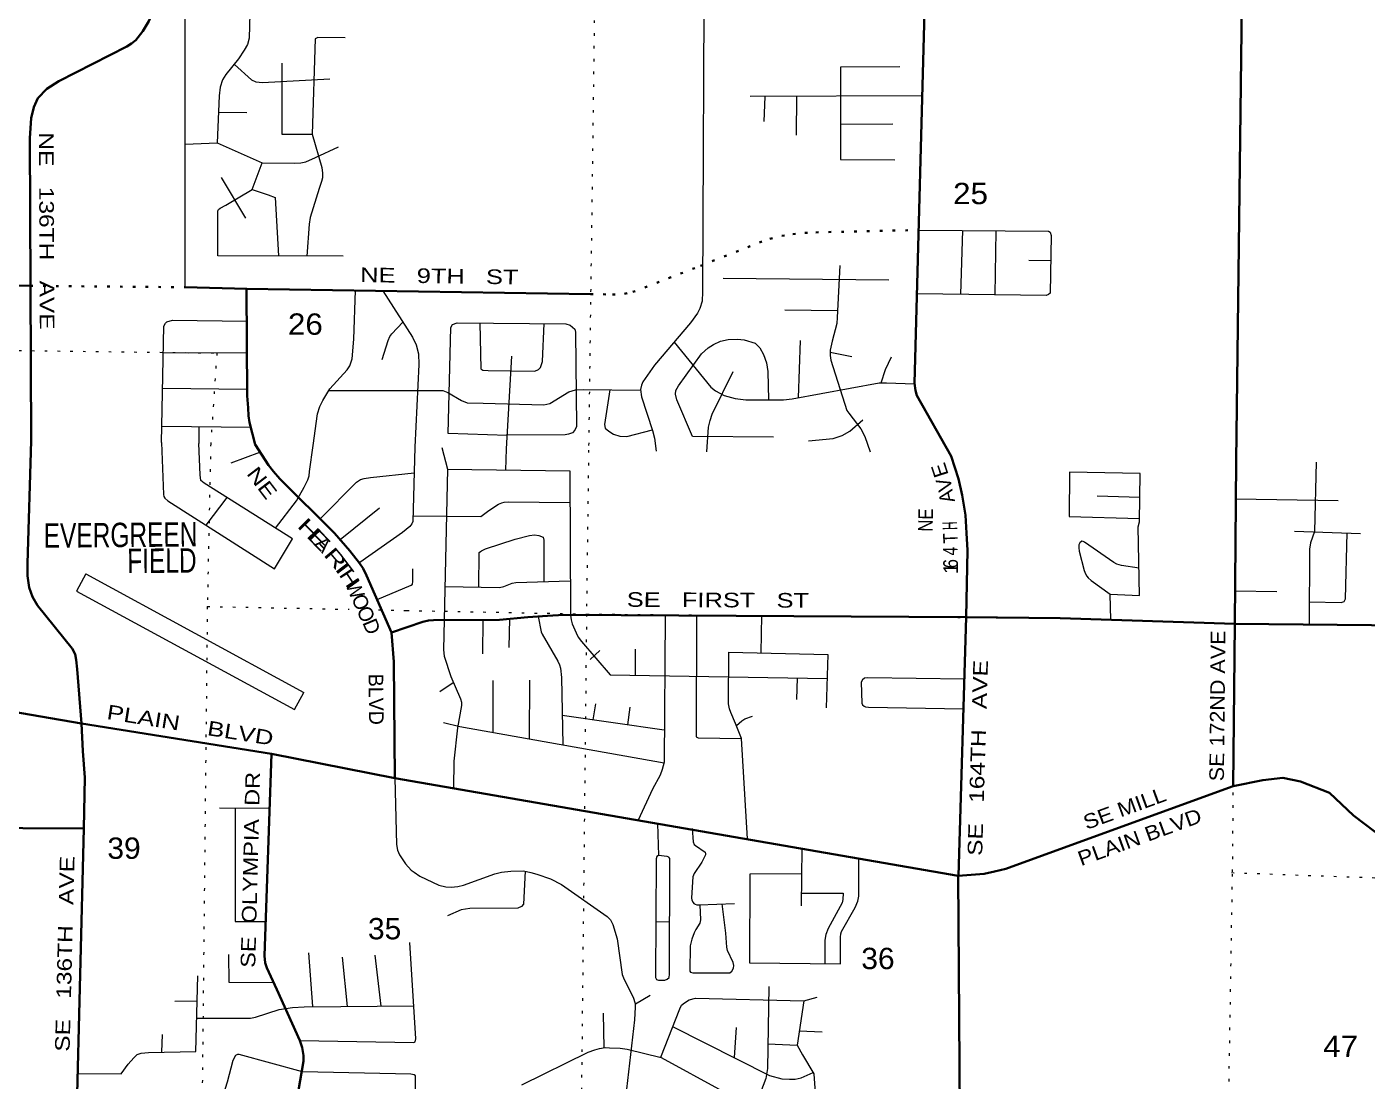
# Model space of a CAD drawing. Header units: feet. Extents: x -481249 to -254670, y -730376 to -544252.
# Drawn here: x -392754 to -381759, y -688097 to -679451 of the extents above; entities that cross this region are included whole.
import ezdxf
from ezdxf.enums import TextEntityAlignment as Align

# ---------------------------------------------------------------- set-up
doc = ezdxf.new("R2010")
doc.units = ezdxf.units.FT
doc.header["$LTSCALE"] = 70
doc.linetypes.add('DOTTED', pattern=[1.5, 0.3, -1.2])
for name, color, linetype, lineweight in [('26', 7, 'Continuous', 40), ('27', 7, 'Continuous', 13), ('29', 7, 'Continuous', 25), ('36', 7, 'Continuous', 13), ('53', 7, 'DOTTED', 40), ('6', 7, 'DOTTED', 25), ('7', 7, 'DOTTED', 13)]:
    doc.layers.add(name, color=color, linetype=linetype, lineweight=lineweight)

msp = doc.modelspace()

# ---------------------------------------------------------------- linework, layer by layer
at = {"layer": '26'}
for p, q in [((-393094.61, -681571.92), (-392724.14, -681575.11)), ((-391458, -681586), (-390949, -681598)), ((-390951, -681600), (-388130, -681642)), ((-385111.48, -686411.77), (-385047.7, -684291.49)), ((-384277.56, -684300.99), (-385047.7, -684291.49))]:
    msp.add_line(p, q, dxfattribs=at)
for points in [[(-384102.51, -673697.34), (-382655.74, -673723.62), (-382785.27, -679040.74), (-382833.6, -683009.22)], [(-391684, -678926), (-391715, -679277), (-391729, -679346), (-391752, -679404), (-391802, -679487), (-391860, -679559), (-391894, -679588), (-391933, -679611), (-392492, -679897), (-392589, -679958), (-392663, -680036), (-392697, -680109), (-392717, -680201), (-392730, -680364), (-392724.14, -681575.11), (-392718, -682844.55)], [(-385381, -679018), (-385471, -682372), (-385464, -682434), (-385452, -682475), (-385171.5, -682970.65)], [(-390951, -681600), (-390945, -682477), (-390938, -682576), (-390935, -682640), (-390926, -682696), (-390881.79, -682875.46)], [(-392718, -682844.55), (-392748.93, -683852.25), (-392747.75, -683951.94), (-392734.08, -684047.24), (-392706.73, -684124.35), (-392665.69, -684195.9), (-392382.01, -684547.75), (-392357.74, -684594.7), (-392348.01, -684642.76), (-392340.92, -684716.84), (-392305.37, -685163.15)], [(-390881.79, -682875.46), (-390771.3, -683046.5), (-390729.1, -683098.11), (-390677.73, -683158.36), (-390229.93, -683602.48), (-390104.27, -683746.69), (-390024.56, -683847.56), (-389994.08, -683892.13), (-389966.13, -683950.91), (-389761.86, -684416.77)], [(-385047.7, -684291.49), (-385038.91, -683743.18), (-385047.11, -683603.6), (-385054.15, -683455.82), (-385079.94, -683291.62), (-385110.42, -683157.92), (-385171.5, -682970.65)], [(-384309.01, -686206.35), (-382857.11, -685676.36), (-382843.41, -684346.74), (-382833.6, -683009.22)], [(-398051.1, -684174.79), (-397548.33, -684262.59), (-392305.37, -685163.15)], [(-385047.7, -684291.49), (-388347.64, -684273.89), (-388483.62, -684280.93), (-388644.52, -684291.14), (-388876, -684312.99), (-389416.74, -684316.11), (-389458.95, -684318.46), (-389505.59, -684331.16), (-389761.86, -684416.77)], [(-384277.56, -684300.99), (-382843.41, -684346.74), (-377803.48, -684396.43), (-375147.7, -684432.65)], [(-389761.86, -684416.77), (-389744.27, -684656.92), (-389734.13, -685610.96)], [(-392305.37, -685163.15), (-392293.67, -685391.24), (-392277.83, -685607.37), (-392286.22, -686025.27), (-392347.44, -688418.56)], [(-392305.37, -685163.15), (-390745.54, -685413.59), (-389734.13, -685610.96), (-385113.49, -686411.75)], [(-390745.54, -685413.59), (-390804.71, -687070.01), (-390798.85, -687125.13), (-390783.98, -687167.13), (-390703.38, -687343.87), (-390513.98, -687764.34), (-390494.06, -687819.46), (-390483.83, -687885.87), (-390484.68, -687932.05), (-390537.9, -688249.34), (-390549.15, -688289.78), (-390567.91, -688329.66), (-390642.93, -688463.36), (-390671.07, -688496.2), (-390705.68, -688525.77), (-390861.42, -688612.32), (-390920.76, -688652.2), (-391019.23, -688724.91), (-391090.55, -688794.19), (-391149.55, -688859.64), (-391247.46, -688992.72)], [(-382857.11, -685676.36), (-382615.89, -685629.14), (-382450.28, -685608.43), (-382305.38, -685639.5), (-382067.32, -685732.69), (-381870.67, -685919.09), (-381611.91, -686115.84), (-381322.11, -686229.74), (-380918.45, -686343.65), (-380494.09, -686385.07), (-380069.73, -686385.07), (-379697.12, -686188.32), (-379314.17, -685981.22), (-378972.61, -685846.6), (-378600, -685794.83), (-378196.34, -685784.47), (-377823.94, -685784.47)], [(-392286.22, -686025.27), (-397284.94, -685996.93), (-397681.02, -685991.26), (-397904.41, -686009.18)], [(-385113.49, -686411.75), (-384899.99, -686395.59), (-384815.54, -686378.51), (-384724.15, -686355.71), (-384309.01, -686206.35)], [(-385113.49, -686411.75), (-385101.57, -688349.74), (-385067.45, -690471.93), (-385087.9, -693260.7)]]:
    msp.add_lwpolyline(points, dxfattribs=at)
at = {"layer": '29'}
for p, q in [((-391457.97, -678929.3), (-391458, -681586)), ((-385407.81, -680017.05), (-386821, -680022)), ((-386700.55, -680021.58), (-386707, -680228)), ((-386439.01, -680020.66), (-386443, -680338)), ((-390950.34, -680156.95), (-391182.31, -680153.73)), ((-385649.38, -680249.93), (-386078.48, -680250.97)), ((-390904, -680785), (-390823, -680567)), ((-391159, -680687), (-390960, -681021)), ((-385079.58, -681120.57), (-385093.64, -681643.75)), ((-384804.58, -681123.07), (-384814.3, -681647.43)), ((-384534.86, -681364.95), (-384355.05, -681367.98)), ((-387041, -681512), (-385683.15, -681526.64)), ((-386104.22, -681780.04), (-386536, -681775)), ((-386411, -682023), (-386426.13, -682492.85)), ((-386163.21, -682117.59), (-385986, -682155)), ((-391637.88, -682121.58), (-390947.42, -682124)), ((-388818.72, -682910.01), (-388776, -682152)), ((-391639.9, -682413.74), (-390945.37, -682423.35)), ((-391645.58, -682725.87), (-390916.47, -682734.68)), ((-391344.01, -682729.51), (-391342.74, -682867.72)), ((-391076.52, -683026.67), (-390841.65, -682937.6)), ((-388825.59, -683085.48), (-388818.72, -682910.01)), ((-391113.82, -683310.03), (-391284.17, -683537.88)), ((-383623.5, -683311.06), (-383973.04, -683298.89)), ((-382835.88, -683320.71), (-381997.94, -683334.07)), ((-390184.41, -683654.72), (-389861.77, -683393.91)), ((-382355.89, -683587.61), (-381814.47, -683604.71)), ((-382500.11, -684084.79), (-382841.44, -684077.84)), ((-383860.79, -684314.29), (-383867.28, -684104.43)), ((-389012.74, -684313.78), (-389015.65, -684591.68)), ((-388795.16, -684305.36), (-388799.97, -684541.68)), ((-386731.4, -684584.65), (-386725.41, -684279.05)), ((-388131.38, -684639.88), (-388052.16, -684564.62)), ((-387762.83, -684555.28), (-387763.19, -684766.91)), ((-389366.78, -684902.41), (-389255.58, -684826.38)), ((-388931.47, -684810.45), (-388931.56, -685236.23)), ((-388629.83, -684809.25), (-388632.68, -685289.47)), ((-386437.63, -684967.56), (-386430.94, -684789.82)), ((-388108.11, -685132.49), (-388084.89, -685002.29)), ((-387824.06, -685173.43), (-387805.68, -685030.87)), ((-388363.37, -685095.7), (-387525, -685216.53)), ((-390761.51, -685860.67), (-391172.46, -685857.61)), ((-387580.55, -685984.19), (-387573.07, -686246.96)), ((-386397.66, -686189.19), (-386401, -686657.8)), ((-387593.99, -686788.89), (-387479.83, -686787.99)), ((-390407.26, -687485.41), (-390441.19, -687044.22)), ((-389847.52, -687481.15), (-389895.27, -687063.55)), ((-390124.19, -687483.26), (-390163.4, -687080.47)), ((-387762.22, -687462.83), (-387641.34, -687392.25)), ((-391540.91, -687440.09), (-391355.42, -687438.62)), ((-388024.94, -687538.69), (-388021.89, -687824.7)), ((-391645.86, -687859.9), (-391640.3, -687715.16)), ((-386936.28, -687656.77), (-386951.93, -687903.57)), ((-386417.03, -687684.46), (-386230.85, -687693.31)), ((-386675.05, -687790.03), (-386435.08, -687801.41))]:
    msp.add_line(p, q, dxfattribs=at)
for points in [[(-387196.71, -678706.82), (-387211, -681625), (-387214.98, -681700.42), (-387232, -681761), (-387253.57, -681799.37), (-387310, -681878), (-387605.78, -682226.56), (-387700, -682362), (-387711.92, -682388.27), (-387719.16, -682424.47), (-387712, -682484), (-387621, -682761), (-387605.77, -682825.1), (-387591.74, -682930.48)], [(-390913.09, -678937.25), (-390930, -679545), (-390943.1, -679594.6), (-390969.64, -679642.87), (-391018, -679714), (-391121.62, -679840.78), (-391149, -679886), (-391167.46, -679944.56), (-391177, -680017), (-391192, -680403)], [(-390143, -679540), (-390366.54, -679539.09), (-390389, -679550), (-390414, -680330), (-390332.76, -680603.46), (-390328, -680651), (-390327.94, -680687.94), (-390335.17, -680718.1), (-390354.47, -680777.24), (-390430, -681014), (-390438.9, -681068.06), (-390457.58, -681330.13)], [(-391050, -679761), (-390911.74, -679886.64), (-390876, -679903), (-390820.07, -679908.36), (-390269, -679878)], [(-390661, -679749), (-390660.85, -680330.73), (-390414, -680330)], [(-385593, -679778), (-386078, -679781), (-386078.78, -680539.55), (-385634.91, -680541.96)], [(-391454, -680413), (-391192, -680403), (-390823, -680567), (-390561, -680569), (-390506.45, -680567.26), (-390465.44, -680557.6), (-390386, -680521), (-390198, -680435)], [(-390159, -681331), (-391187, -681328), (-391188, -680960), (-391180.72, -680949.8), (-391167.45, -680938.94), (-391122, -680912), (-390904, -680785)], [(-390904, -680785), (-390773, -680829), (-390717, -680851), (-390688, -681328)], [(-385437.33, -681117.31), (-384373, -681127), (-384358.76, -681135.67), (-384352, -681163), (-384359, -681634), (-384373.24, -681644.92), (-384392, -681653), (-385451.33, -681639.04)], [(-386085, -681407), (-386107, -681834), (-386110.14, -681883.84), (-386147, -682029), (-386163.21, -682103.47), (-386163.21, -682146.91), (-386158, -682185), (-386028.12, -682595.82), (-386012, -682620), (-385912.33, -682747.87), (-385881, -682809), (-385835, -682936)], [(-390403.62, -682883.49), (-390370, -682624), (-390351.04, -682564.43), (-390326.92, -682513.74), (-390267, -682419), (-390126.7, -682262.74), (-390104, -682230), (-390085.69, -682173.44), (-390070, -682013), (-390057.2, -681613.31)], [(-389832.62, -681616.65), (-389591.16, -681994.84), (-389560, -682059), (-389540.5, -682132.41), (-389538, -682220), (-389571.77, -682897.42)], [(-391648, -682859), (-391630.64, -681904.36), (-391616.17, -681880.23), (-391604.1, -681870.57), (-391559, -681855), (-390949.19, -681863.91)], [(-389840, -682180), (-389791, -682022), (-389776.91, -681990.02), (-389759, -681967), (-389669.69, -681871.84)], [(-388812.58, -682801.08), (-389298, -682786), (-389276, -681916), (-389260.67, -681891.06), (-389225, -681879), (-388331.91, -681886.23), (-388298.14, -681895.89), (-388276.42, -681912.78), (-388259.54, -681929.68), (-388252.3, -681953.81), (-388245, -682727), (-388257.13, -682757.5), (-388278.84, -682779.23), (-388310.2, -682791.29), (-388338, -682797), (-388822, -682799)], [(-389038.8, -681880.51), (-389029, -682254), (-389012.19, -682265.15), (-388969, -682268), (-388587.62, -682274.81), (-388556, -682261), (-388539.37, -682243.43), (-388524.9, -682195.16), (-388510.68, -681884.78)], [(-387444.64, -682036.67), (-387142.62, -682405.15), (-387105, -682437), (-387034.07, -682475.15), (-386944, -682499), (-386855.55, -682508.93), (-386547, -682509), (-386474.4, -682501.69), (-385762.76, -682371.37), (-385703, -682370), (-385471.15, -682377.62)], [(-386628, -682815), (-387292, -682810), (-387422.45, -682508.93), (-387434, -682463), (-387429.69, -682431.7), (-387409, -682394), (-387220, -682131), (-387164.33, -682084.16), (-387120.91, -682055.2), (-387063.02, -682028.65), (-387000, -682014), (-386925.51, -682011.76), (-386870.03, -682016.58), (-386778, -682045), (-386742.17, -682081.75), (-386710.81, -682137.26), (-386686.69, -682204.84), (-386675, -682277), (-386669.34, -682508.97)], [(-385745.26, -682370.97), (-385710, -682260), (-385660, -682157)], [(-387175, -682936), (-387161, -682734), (-387147.45, -682680.29), (-387131, -682627), (-386961, -682276)], [(-390276.49, -682434), (-389341, -682434), (-389299.27, -682448.58), (-389189, -682515), (-389142.46, -682533.05), (-389010, -682537), (-388512.83, -682549.94), (-388463, -682540), (-388309, -682443), (-388252.3, -682426.86), (-388191, -682425), (-387718.59, -682429.22)], [(-387972.12, -682426.96), (-388015.89, -682711.65), (-388010, -682741), (-387979.71, -682767.16), (-387942, -682791), (-387888.04, -682808.19), (-387831, -682809), (-387622.42, -682755.04)], [(-386341, -682846), (-386139, -682827), (-386064.31, -682800.97), (-386004, -682767), (-385895, -682674)], [(-391648, -682859), (-391633.01, -683285.97), (-391631.19, -683303.5), (-391622.47, -683315.59), (-391597.38, -683338.54), (-390721.64, -683895.91), (-390574.28, -683649.29), (-391299.07, -683193.54), (-391327.36, -683170.34), (-391332.92, -683124.29), (-391342.74, -682867.72)], [(-390714.06, -683561.4), (-390540.85, -683337.62), (-390477.35, -683226.21), (-390449.45, -683165.15), (-390438.58, -683133.73), (-390433.77, -683096.63), (-390403.62, -682883.49)], [(-389571.77, -682897.42), (-389587.48, -683508.45), (-389594.38, -683527.63), (-389611.29, -683546.96), (-389670.86, -683597.67), (-390021.32, -683844.4)], [(-389349.07, -682901.15), (-389303.48, -683079.11), (-389336.5, -684560.09), (-389329.57, -684612.77), (-389276.99, -684777.25), (-389196.48, -684961.98), (-389187.35, -684988.43), (-389187.95, -685015.62), (-389221.08, -685199.74), (-389252.07, -685471.44), (-389254.41, -685694.1)], [(-390347.7, -683485.68), (-390050.61, -683184.17), (-390015.27, -683163.33), (-389986.89, -683154.27), (-389933.57, -683145.26), (-389577.16, -683107.18)], [(-389303.46, -683079.17), (-388300.2, -683092.41), (-388294.46, -684274.39), (-388288.21, -684314.83), (-388279.75, -684345.03), (-388247.15, -684421.16), (-388229.99, -684454.97), (-388203.67, -684490.03), (-387967.78, -684763.39), (-386188.96, -684793.98)], [(-383867.28, -684104.43), (-383626.17, -684113.02), (-383637.45, -683551.26), (-383626.71, -683509.36), (-383620.29, -683112.85), (-384201.26, -683103.44), (-384203.61, -683465.85), (-383626.29, -683483.44)], [(-382177.64, -683019.99), (-382189.92, -683590.5), (-382223.74, -683682.37), (-382232.47, -683734.06), (-382233.74, -684352.75)], [(-389586.98, -683460.45), (-389030.02, -683465.62), (-388963.15, -683416.24), (-388884.19, -683364.98), (-388857.65, -683353.61), (-388838.32, -683348.78), (-388801.54, -683345.74), (-388298.94, -683352.42)], [(-389046.14, -684045.16), (-389043.17, -683761.48), (-389033.37, -683752.96), (-389023.71, -683746.92), (-388992.59, -683731.95), (-388748.44, -683652.22), (-388631.49, -683621.3), (-388590.14, -683616.43), (-388555.11, -683621.26), (-388517.01, -683634.36), (-388514.05, -683659.93), (-388511.57, -684000.06)], [(-382233.36, -684166.98), (-381973.24, -684171.86), (-381947.37, -684162.45), (-381937.96, -684141.27), (-381922.19, -683601.31)], [(-383630.66, -683889.57), (-383775.53, -683867.1), (-383812.89, -683856.86), (-383837.86, -683843.56), (-384077.73, -683675.87), (-384089.53, -683670.59), (-384098.94, -683669.41), (-384115.83, -683681.22), (-384123.64, -683697.65), (-384123.64, -683722.36), (-384121.04, -683749.27), (-384081.85, -683908.29), (-384069.54, -683936.52), (-384058.95, -683956.52), (-384048.37, -683969.47), (-384022.5, -683991.82), (-383867.28, -684104.43)], [(-389880.46, -684146.3), (-389600.98, -684030.29), (-389591.35, -684019.98), (-389586.59, -684000.42), (-389587.49, -683894.42)], [(-389324.92, -684040.82), (-388877.58, -684047.79), (-388840.14, -684039.33), (-388772.5, -684011.54), (-388742.09, -684006.25), (-388295.82, -683994.26)], [(-388559.56, -684285.75), (-388533.97, -684413.3), (-388525.34, -684432.24), (-388396.95, -684653.41), (-388384.22, -684681.55), (-388376.97, -684710.54), (-388368.19, -684787.67), (-388357.78, -685338.43)], [(-387518.42, -684278.31), (-387526.86, -685481.43), (-387541.83, -685540.04), (-387558.13, -685587.13), (-387621.67, -685702.54), (-387738.88, -685956.75)], [(-387261.5, -684279.68), (-387263.26, -685271.89), (-387247.25, -685280.04), (-386890.26, -685285.69)], [(-386841.69, -686109.74), (-386890.26, -685285.69), (-386940.4, -685164.89), (-386980.23, -685072.43), (-386990.5, -685044.03), (-386997.02, -685002.37), (-386995.93, -684578.24), (-386182.41, -684597.95), (-386197.04, -685035.79)], [(-385062.96, -684798.88), (-385854.63, -684788.47), (-385882.82, -684792.72), (-385899.31, -684805.39), (-385909.29, -684824.47), (-385905.05, -684996.5), (-385898.1, -685010.8), (-385886.03, -685020.47), (-385873.95, -685026.51), (-385849.09, -685029.01), (-385070.31, -685043.24)], [(-389335.23, -685154.68), (-389202.86, -685187.91), (-387526.9, -685486.42)], [(-386933.64, -685181.18), (-386889.05, -685143.11), (-386863.58, -685125.6), (-386800.99, -685102.18)], [(-389734.13, -685610.96), (-389721.74, -686157.04), (-389712.32, -686201.39), (-389695.41, -686240.05), (-389647.1, -686314.97), (-389601.2, -686365.72), (-389577.04, -686382.64), (-389529.38, -686414.81), (-389374.14, -686488.97), (-389316.16, -686503.48), (-389272.93, -686505.18), (-389217.13, -686501.06), (-389171.23, -686488.97), (-388913.86, -686396.52), (-388859.62, -686382.64), (-388782.32, -686375.39), (-388680.36, -686372.68), (-388620.48, -686385.06), (-388569.75, -686399.56), (-388457.84, -686438.74), (-388366.85, -686484.14), (-387992.51, -686745.04), (-387967.07, -686772.94), (-387947.75, -686811.61), (-387909.98, -686929.79), (-387869.25, -687221.25), (-387853.16, -687264.3), (-387780.24, -687406.96), (-387762.97, -687460.51), (-387762.97, -687489.51), (-387768.11, -687593.06), (-387909.44, -688801.68)], [(-391043.76, -685858.57), (-391045.44, -686786.73), (-390794.66, -686788.64)], [(-387297.27, -686025.53), (-387287.05, -686134.92), (-387278.53, -686155.69), (-387268.93, -686163.92), (-387190.7, -686218.5), (-387186.8, -686229.17), (-387188.01, -686241.26), (-387215.69, -686300.27), (-387279.8, -686393.51), (-387289.35, -686421.58), (-387300.94, -686593.5), (-387299.4, -686613.47), (-387288.86, -686632.16), (-387283.12, -686638.51), (-387270.75, -686645.46), (-387257.76, -686649.39), (-387237.44, -686650.04), (-386947.76, -686638.73)], [(-386080.23, -687134.74), (-386079.96, -686916.76), (-386077.13, -686888.03), (-386071.7, -686870.51), (-385958.76, -686671.9), (-385935.82, -686619.77), (-385927.64, -686580.19), (-385928.76, -686270.46)], [(-388665.71, -686375.71), (-388679.18, -686644.68), (-388695.36, -686665.4), (-388725.78, -686678.24), (-389120.5, -686679.9), (-389190.43, -686691.93), (-389303.55, -686740.88)], [(-386399.13, -686395.67), (-386822.95, -686399.25), (-386826.17, -687125.83), (-386080.23, -687134.74)], [(-386401.95, -686555.79), (-386058.08, -686554.98), (-386059.01, -686607.69), (-386064.93, -686632.91), (-386181.77, -686845.82), (-386199.72, -686894.68), (-386208.92, -686941.56), (-386208.73, -687133.21)], [(-387231.96, -686649.83), (-387228.47, -686773.54), (-387232.98, -686800.07), (-387267.12, -686852.09), (-387280.06, -686879.63), (-387297.92, -686931.24), (-387311.35, -686987.34), (-387315.51, -687193.29), (-387308.79, -687203.12), (-387290.67, -687209.16), (-386987.9, -687208.32), (-386969.83, -687194.94), (-386956.55, -687169.56), (-386953.7, -687147.53), (-386958.87, -687124.6), (-387006.08, -687024.16), (-387012.88, -686998.9), (-387020.68, -686882.04), (-387049.05, -686642.68)], [(-390727.2, -687291.65), (-391092.91, -687288.26), (-391096.44, -687056.92)], [(-390514.21, -687763.82), (-389579.85, -687780.26), (-389569.17, -687774.07), (-389563.43, -687748.41), (-389611.49, -686960.01)], [(-392337.62, -688034.65), (-391979.47, -688035.99), (-391922.36, -687958.53), (-391876.67, -687905.18), (-391849.14, -687879.21), (-391816.28, -687866.51), (-391756.46, -687862.07), (-391366.99, -687854.43), (-391349.73, -687233.88)], [(-386667.32, -687319.29), (-386678.39, -687993.14), (-386690.94, -688076.14), (-386734.72, -688188.61), (-386840.11, -688456.19), (-386854.37, -688477.48), (-387302.46, -689215.28), (-387396.91, -689409.62), (-387417.76, -689472.2), (-387430.73, -689515.96), (-387486.01, -689845.54), (-387502.76, -690101.37)], [(-391359.33, -687578.92), (-390917.7, -687578.92), (-390878.7, -687572.23), (-390683, -687510.04), (-390574.05, -687491.31), (-390477.64, -687485.95), (-389579.85, -687479.11)], [(-387554.14, -687899.03), (-387398.46, -687503.07), (-387384.81, -687474.63), (-387359.81, -687454.74), (-387321.16, -687430.57), (-387267.57, -687415.72), (-386379, -687437.95), (-386270.09, -687406.97)], [(-386379, -687437.95), (-386435.08, -687801.41), (-386391.68, -687881.81), (-386298.79, -688036.66), (-386272.24, -688382.89)], [(-387456.01, -687649.45), (-386662.89, -688049.28), (-386560.25, -688078.25), (-386497.44, -688080.67), (-386452.06, -688079.24), (-386400.82, -688068.59), (-386304.7, -688026.81)], [(-388692.65, -688126.46), (-388148.24, -687858.06), (-388095.1, -687838.72), (-388056.12, -687828.38), (-388010.56, -687821.81), (-387974.32, -687824.22), (-387887.18, -687825.95), (-387829.39, -687833.89), (-387550.16, -687903.07), (-387050.29, -688175.68)], [(-390813.01, -688212.8), (-390558.32, -688279.15), (-389569.38, -688318.32), (-389566.6, -688052.36), (-389575.21, -688045.95), (-389602.67, -688040.03), (-390493.27, -688019.77), (-391010.6, -687878.98), (-391024.56, -687876.78), (-391041.47, -687886.45), (-391063.4, -687928.49), (-391111.51, -688106.04), (-391240.48, -688516.81), (-391244.38, -688553.46), (-391239.07, -688574.82), (-391138.09, -688696.05), (-391107.89, -688722.03), (-391063.21, -688751.64), (-390942.43, -688812.05), (-390891.83, -688828.03), (-390729.17, -688849.53)]]:
    msp.add_lwpolyline(points, dxfattribs=at)
msp.add_lwpolyline([(-387573.07, -686246.96), (-387585.38, -686254.55), (-387591.43, -686272.78), (-387596.25, -687245.41), (-387589.72, -687262.74), (-387570.88, -687268.37), (-387520.15, -687267.16), (-387501.2, -687259.56), (-387483.92, -687246.62), (-387480.68, -687219.75), (-387478.82, -686271.83), (-387486.34, -686260.59), (-387502.04, -686254.55)], close=True, dxfattribs=at)
at = {"layer": '36'}
msp.add_line((-392268.93, -683936.55), (-390480.78, -684908.9), dxfattribs=at)
msp.add_lwpolyline([(-392268.93, -683936.55), (-392344.98, -684077.54), (-390557.47, -685049.54), (-390480.78, -684908.9)], dxfattribs=at)
at = {"layer": '53'}
msp.add_line((-392724.14, -681575.11), (-391458, -681586), dxfattribs=at)
msp.add_lwpolyline([(-388130, -681642), (-387949, -681646), (-387850, -681641), (-387783, -681625), (-387229, -681412), (-386745, -681219), (-386658, -681190), (-386560, -681166), (-386470, -681150), (-386372, -681141), (-386282, -681136), (-385437.33, -681117.31)], dxfattribs=at)
at = {"layer": '6'}
for points in [[(-382632.88, -670362.09), (-382656.14, -673723.35), (-382784.47, -679039.63), (-382833.6, -683009.22)], [(-383031.81, -697135.3), (-382930.82, -691995.4), (-382918.29, -689673.44), (-382863.42, -686380.69), (-382843.41, -684346.74), (-382833.6, -683009.22)]]:
    msp.add_lwpolyline(points, dxfattribs=at)
at = {"layer": '7'}
for p, q in [((-391273.31, -684204.01), (-390109.13, -684227.28)), ((-389870.03, -684232.05), (-389639.06, -684236.67))]:
    msp.add_line(p, q, dxfattribs=at)
for points in [[(-388093.31, -678943.46), (-388094, -678978), (-388145.64, -682921.24)], [(-393355.18, -682833.79), (-393342, -682098), (-391195, -682126), (-391245.35, -682869.36)], [(-391245.35, -682869.36), (-391273.31, -684204.01), (-391320.64, -688737.72)], [(-388145.64, -682921.24), (-388162.55, -684266.17), (-388218.96, -689563.16), (-388218.67, -689635.58)], [(-389639.06, -684236.67), (-388162.55, -684266.17), (-384277.56, -684300.99)], [(-384277.56, -684300.99), (-382843.41, -684346.74), (-377803.48, -684396.43), (-372511.95, -684470.54), (-367475.22, -684503.98)], [(-382871.52, -686386.57), (-380904.45, -686456.9), (-380900.6, -687030.18), (-380949.41, -688423.21), (-381629.15, -688413.79), (-381649.39, -689666.74), (-381656.53, -690973.38), (-382925.16, -690947.31)]]:
    msp.add_lwpolyline(points, dxfattribs=at)

# ---------------------------------------------------------------- texts
at = {"layer": '27'}
for s, height, rotation, width, p in [('NE   136TH   AVE', 120, 270.277, 1.25, (-392654.54, -680316.99)), ('NE   9TH   ST', 120, 359.147, 1.3, (-390019.75, -681543.86)), ('NE', 120, 307.272, 1.25, (-390956.06, -683116.03)), ('NE', 120, 89.082, 0.85, (-385323.29, -683590.94)), ('SE   FIRST   ST', 120, 359.694, 1.3, (-387832.79, -684206.63)), ('SE 172ND AVE', 120, 89.41, 1.1, (-382934.31, -685637.95)), ('SE   164TH   AVE', 120, 88.277, 1.25, (-384917.44, -686250.22)), ('PLAIN    BLVD', 120, 350.879, 1.3, (-392103.74, -685125.96)), ('SE  OLYMPIA  DR', 120.1, 88.549, 1.2, (-390880.25, -687168.39)), ('SE MILL', 120, 20.054, 1.15, (-384061.13, -686036.72)), ('PLAIN BLVD', 120, 20.054, 1.15, (-384105.95, -686334.08)), ('SE   136TH   AVE', 120, 88.535, 1.25, (-392403.08, -687856.23))]:
    msp.add_text(s, height=height, rotation=rotation, dxfattribs=dict(at, width=width)).set_placement(p)
for s, rotation, width, p in [('E', 108.064, 1.05, (-385208.38, -683068.78)), ('H', 314.236, 1.6, (-390478.89, -683614.68)), ('H', 91.362, 0.6, (-385122.65, -683540.76)), ('E', 314.236, 1.8, (-390401.78, -683696.24)), ('T', 92.362, 0.85, (-385117.32, -683642.06)), ('R', 310.068, 1.5, (-390268.81, -683848.91)), ('4', 89.082, 0.8, (-385119.71, -683751.01)), ('T', 307.317, 1.75, (-390209.78, -683926.38)), ('6', 89.082, 0.85, (-385116.78, -683854.02)), ('H', 303.367, 1.25, (-390157.18, -684004.46)), ('W', 292.676, 0.9, (-390115.19, -684089.21)), ('D', 292.676, 1.05, (-389979.95, -684391.63))]:
    msp.add_text(s, height=120, rotation=rotation, dxfattribs=dict(at, width=width)).set_placement(p, align=Align.CENTER)
for s, rotation, p in [('V', 104.842, (-385170.38, -683190.25)), ('A', 102.842, (-385151.01, -683289.19)), ('A', 314.236, (-390365.27, -683736.06)), ('1', 89.082, (-385114.97, -683894)), ('O', 292.676, (-390069.8, -684191.22)), ('O', 292.676, (-390026.81, -684289.91))]:
    msp.add_text(s, height=120, rotation=rotation, dxfattribs=at).set_placement(p, align=Align.CENTER)
msp.add_text('BLVD', height=120, rotation=270.609, dxfattribs=at).set_placement((-389950.47, -684756.35))
at = {"layer": '36', "width": 0.75}
for s, p in [('EVERGREEN', (-392614.21, -683723.1)), ('FIELD', (-391929.24, -683930.84))]:
    msp.add_text(s, height=200.2, rotation=0.51, dxfattribs=at).set_placement(p)
at = {"layer": '7'}
for s, width, p in [('25', 1.1, (-385155.91, -680904.92)), ('26', 1.1, (-390612, -681976)), ('39', 1.05, (-392093.12, -686273.5)), ('35', 1.05, (-389955.54, -686933.73)), ('36', 1.05, (-385908.96, -687177.94)), ('47', 1.1, (-382119.71, -687897.43))]:
    msp.add_text(s, height=175, dxfattribs=dict(at, width=width)).set_placement(p)

doc.saveas('drawing.dxf')
